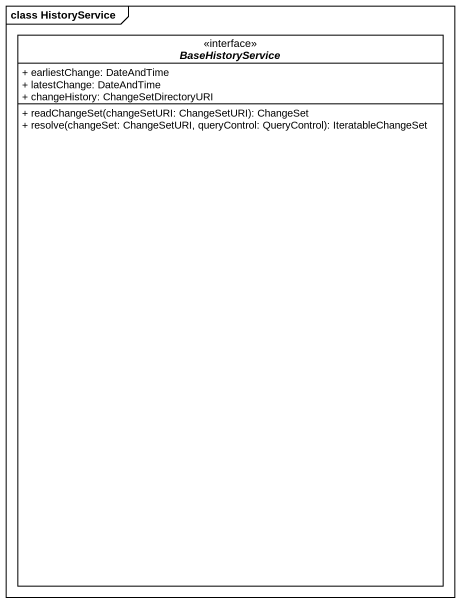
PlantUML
@startuml
mainframe class HistoryService
hide circle
hide empty members
skinparam classAttributeIconSize 0
interface BaseHistoryService <<interface>> {
  + earliestChange: DateAndTime
  + latestChange: DateAndTime
  + changeHistory: ChangeSetDirectoryURI
  + readChangeSet(changeSetURI: ChangeSetURI): ChangeSet
  + resolve(changeSet: ChangeSetURI, queryControl: QueryControl): IteratableChangeSet
}
@enduml
